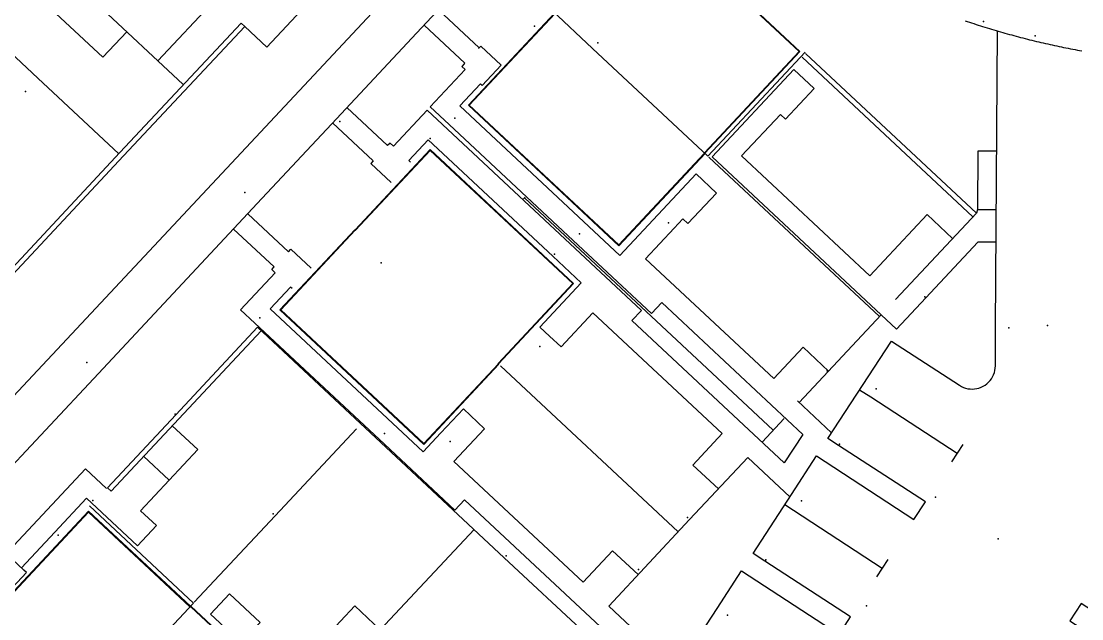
# Model space of a CAD drawing. Extents: x 0 to 368707, y -1 to 358204.
# Drawn here: x 368340.61 to 368386.21, y 357723.2 to 357748.91 of the extents above; entities that cross this region are included whole.
import ezdxf

# ---------------------------------------------------------------- set-up
doc = ezdxf.new("R2010")
doc.units = 0
doc.header["$MEASUREMENT"] = 0
for name, color, linetype in [('3D_LINES', 3, 'Continuous'), ('3D_Points', 1, 'Continuous'), ('PLOTS EXTERNAL LEVEL', 6, 'Continuous'), ('PLOTS FFL', 5, 'Continuous')]:
    doc.layers.add(name, color=color, linetype=linetype)

msp = doc.modelspace()

# ---------------------------------------------------------------- linework, layer by layer
at = {"layer": '3D_LINES'}
for points in [[(368344.811, 357743.203, 53.8), (368341.333, 357746.454, 53.8), (368337.994, 357749.576, 53.8), (368333.561, 357753.72, 53.825), (368328.857, 357758.118, 53.825), (368321.058, 357765.409, 53.65), (368317.638, 357768.607, 53.45)], [(368345.154, 357748.452, 53.8), (368344.129, 357747.357, 53.8), (368340.688, 357750.574, 53.8), (368352.45, 357763.154, 53.9)], [(368361.107, 357755.061, 53.65), (368365.307, 357759.554, 53.676), (368363.828, 357760.936, 53.705), (368363.632, 357761.12, 53.705), (368359.432, 357756.627, 53.75), (368361.107, 357755.061, 53.65), (368333.193, 357725.204, 53.9), (368334.654, 357723.838, 54.1), (368337.086, 357726.439, 53.9), (368343.93, 357733.76, 54.025), (368350.754, 357741.059, 53.9), (368354.171, 357744.714, 53.85), (368357.606, 357748.388, 53.775), (368362.568, 357753.695, 53.65)], [(368346.492, 357747.201, 53.8), (368348.938, 357749.818, 53.75), (368347.696, 357750.98, 53.8), (368348.515, 357751.856, 53.75), (368351.084, 357749.455, 53.75), (368357.216, 357756.014, 53.75), (368358.555, 357757.447, 53.75)], [(368359.432, 357756.627, 53.75), (368351.175, 357747.796, 53.75), (368350.225, 357748.683, 53.75)], [(368347.578, 357746.186, 53.75), (368343.899, 357749.625, 53.8), (368342.443, 357750.986, 53.8), (368345.778, 357754.553, 53.75)], [(368367.618, 357753.837, 53.7), (368366.29, 357752.416, 53.7), (368363.435, 357749.363, 53.7), (368365.175, 357747.736, 53.85), (368370.134, 357743.1, 53.7), (368374.317, 357747.574, 53.405)], [(368360.3, 357747.766, 53.7), (368358.552, 357749.4, 53.775)], [(368336.709, 357734.536, 53.85), (368340.605, 357738.704, 53.835), (368344.859, 357743.255, 53.8), (368350.07, 357748.829, 53.75), (368350.225, 357748.683, 53.75), (368345.015, 357743.11, 53.789), (368336.864, 357734.391, 53.85)], [(368357.937, 357748.743, 53.775), (368359.685, 357747.108, 53.7), (368359.651, 357747.072, 53.7), (368359.549, 357746.962, 53.7), (368359.695, 357746.826, 53.7), (368358.199, 357745.226, 53.7), (368359.01, 357744.468, 53.7), (368364.345, 357739.48, 53.7), (368367.71, 357736.334, 53.7), (368368.147, 357736.801, 53.7), (368374.21, 357731.133, 53.85), (368373.413, 357729.908, 53.9), (368366.868, 357736.027, 53.75), (368367.278, 357736.465, 53.7), (368358.063, 357745.08, 53.7), (368356.613, 357743.529, 53.7), (368356.467, 357743.666, 53.7), (368356.365, 357743.557, 53.7), (368354.617, 357745.191, 53.85)], [(368381.186, 357748.928, 53.43), (368381.28, 357748.896, 53.43), (368381.375, 357748.865, 53.43), (368381.47, 357748.833, 53.43), (368381.565, 357748.802, 53.43), (368381.66, 357748.771, 53.43), (368381.755, 357748.74, 53.43), (368381.85, 357748.71, 53.43), (368381.945, 357748.68, 53.43), (368382.041, 357748.65, 53.43), (368382.136, 357748.621, 53.43), (368382.232, 357748.591, 53.43), (368382.327, 357748.562, 53.43), (368382.423, 357748.534, 53.43), (368382.519, 357748.505, 53.43), (368382.615, 357748.477, 53.43), (368382.711, 357748.449, 53.43), (368382.807, 357748.422, 53.43), (368382.903, 357748.394, 53.43), (368382.999, 357748.367, 53.43), (368383.095, 357748.34, 53.405), (368383.192, 357748.314, 53.405), (368383.288, 357748.288, 53.405), (368383.384, 357748.262, 53.405), (368383.481, 357748.236, 53.405), (368383.578, 357748.211, 53.405), (368383.674, 357748.186, 53.405), (368383.771, 357748.161, 53.405), (368383.868, 357748.136, 53.405), (368383.965, 357748.112, 53.405), (368384.062, 357748.088, 53.405), (368384.159, 357748.064, 53.405), (368384.256, 357748.041, 53.405), (368384.353, 357748.018, 53.405), (368384.451, 357747.995, 53.405), (368384.548, 357747.972, 53.405), (368384.645, 357747.95, 53.405), (368384.743, 357747.928, 53.405), (368384.84, 357747.906, 53.405), (368384.938, 357747.885, 53.405), (368385.035, 357747.863, 53.405), (368385.133, 357747.842, 53.405), (368385.231, 357747.822, 53.405), (368385.329, 357747.801, 53.38), (368385.427, 357747.781, 53.38), (368385.525, 357747.762, 53.38), (368385.623, 357747.742, 53.38), (368385.721, 357747.723, 53.38), (368385.819, 357747.704, 53.38), (368385.917, 357747.685, 53.38), (368386.015, 357747.667, 53.38), (368386.113, 357747.649, 53.38), (368386.212, 357747.631, 53.38)], [(368368.852, 357721.073, 54.15), (368370.532, 357723.652, 54.05), (368371.581, 357725.263, 54), (368375.771, 357722.534, 53.8), (368376.262, 357723.288, 53.8), (368372.581, 357725.685, 54), (368372.072, 357726.017, 54), (368373.723, 357728.552, 53.9), (368374.801, 357730.207, 53.85), (368378.991, 357727.478, 53.75), (368379.482, 357728.232, 53.75), (368375.751, 357730.662, 53.85), (368375.292, 357730.961, 53.85), (368378.02, 357735.151, 53.75), (368380.946, 357733.246, 53.575), (368381.03, 357733.197, 53.575), (368381.118, 357733.156, 53.575), (368381.21, 357733.124, 53.575), (368381.305, 357733.101, 53.575), (368381.401, 357733.088, 53.575), (368381.498, 357733.084, 53.575), (368381.595, 357733.089, 53.575), (368381.691, 357733.104, 53.575), (368381.786, 357733.128, 53.575), (368381.877, 357733.161, 53.575), (368381.965, 357733.203, 53.575), (368382.048, 357733.253, 53.575), (368382.126, 357733.311, 53.575), (368382.199, 357733.377, 53.575), (368382.264, 357733.449, 53.575), (368382.322, 357733.527, 53.575), (368382.372, 357733.61, 53.575), (368382.414, 357733.698, 53.575), (368382.447, 357733.79, 53.575), (368382.471, 357733.884, 53.575), (368382.486, 357733.98, 53.575), (368382.491, 357734.077, 53.575), (368382.502, 357735.721, 53.575), (368382.583, 357748.486, 53.43)], [(368369.626, 357742.337, 53.7), (368370.502, 357741.517, 53.7), (368369.273, 357740.203, 53.7), (368369.054, 357740.407, 53.7), (368369.273, 357740.203, 53.7), (368370.502, 357741.517, 53.7), (368369.626, 357742.337, 53.7), (368366.353, 357738.836, 53.7), (368359.471, 357745.269, 53.7), (368360.352, 357746.211, 53.7), (368360.425, 357746.143, 53.7), (368361.245, 357747.019, 53.7), (368360.368, 357747.839, 53.7), (368360.266, 357747.729, 53.7)], [(368381.527, 357740.498, 53.6), (368374.185, 357747.362, 53.405)], [(368381.674, 357740.655, 53.6), (368374.332, 357747.519, 53.405)], [(368386.678, 357747.55, 53.38), (368386.654, 357743.871, 53.35), (368386.602, 357735.805, 53.475), (368386.563, 357729.588, 53.55), (368393.104, 357725.328, 53.6), (368391.995, 357723.626, 53.6), (368390.375, 357721.138, 53.65), (368386.185, 357723.867, 53.55), (368385.694, 357723.112, 53.55), (368389.884, 357720.384, 53.65), (368388.864, 357718.818, 53.7), (368387.156, 357716.194, 53.8), (368382.966, 357718.923, 53.65), (368382.475, 357718.168, 53.65), (368386.665, 357715.44, 53.8), (368385.6, 357713.805, 53.9), (368383.936, 357711.25, 54), (368379.746, 357713.978, 53.75), (368379.2, 357713.141, 53.75)], [(368382.525, 357739.396, 53.575), (368381.734, 357739.401, 53.6), (368379.501, 357737.012, 53.6), (368378.238, 357735.661, 53.6), (368370.312, 357743.071, 53.7), (368373.823, 357746.827, 53.7), (368374.7, 357746.007, 53.7), (368373.471, 357744.692, 53.7), (368373.252, 357744.897, 53.7), (368371.584, 357743.113, 53.7), (368377.099, 357737.957, 53.6), (368378.328, 357739.272, 53.6), (368379.558, 357740.587, 53.6), (368380.653, 357739.563, 53.6)], [(368354.002, 357744.533, 53.85), (368355.75, 357742.899, 53.85), (368355.648, 357742.789, 53.85), (368356.524, 357741.97, 53.7)], [(368357.344, 357742.847, 53.7), (368357.271, 357742.915, 53.7), (368358.106, 357743.808, 53.7), (368363.46, 357738.802, 53.7), (368364.691, 357737.651, 53.7), (368362.91, 357735.747, 53.75), (368363.326, 357735.358, 53.75), (368363.821, 357734.895, 53.75), (368365.192, 357736.361, 53.75), (368370.75, 357731.166, 53.9), (368369.486, 357729.814, 53.9), (368370.582, 357728.79, 53.9)], [(368374.058, 357732.508, 53.7), (368377.58, 357736.276, 53.6), (368377.512, 357736.202, 53.6), (368370.17, 357743.066, 53.7)], [(368382.55, 357743.311, 53.6), (368381.744, 357743.316, 53.6), (368381.728, 357740.814, 53.6), (368382.534, 357740.809, 53.6)], [(368350.771, 357735.743, 53.7), (368361.382, 357725.823, 54), (368364.853, 357722.579, 54.15), (368365.183, 357722.27, 54.15), (368372.236, 357717.677, 54), (368373.968, 357716.548, 53.9), (368375.652, 357715.452, 53.9), (368378.899, 357713.337, 53.75), (368387.042, 357708.035, 54.35), (368388.241, 357710.549, 54.35), (368390.052, 357714.348, 54.35), (368391.879, 357718.18, 54.35), (368394.356, 357723.375, 54.2), (368395.083, 357724.898, 54.2), (368396.41, 357728.013, 54.05), (368396.61, 357728.484, 53.9), (368398.29, 357732.427, 53.7), (368398.335, 357732.533, 53.7), (368398.433, 357732.763, 53.7), (368398.493, 357742.193, 53.35)], [(368362.281, 357741.341, 53.7), (368362.213, 357741.268, 53.7)], [(368362.247, 357741.305, 53.7), (368372.938, 357731.31, 53.85)], [(368381.728, 357740.814, 53.6), (368381.674, 357740.655, 53.6)], [(368350.349, 357740.626, 53.9), (368352.097, 357738.992, 53.7), (368352.2, 357739.102, 53.9), (368353.076, 357738.282, 53.9)], [(368369.054, 357740.407, 53.7), (368368.677, 357740.005, 53.7), (368367.447, 357738.688, 53.7), (368372.962, 357733.532, 53.7), (368374.225, 357734.883, 53.7), (368375.321, 357733.859, 53.7)], [(368381.674, 357740.655, 53.6), (368378.195, 357736.933, 53.6)], [(368368.32, 357720.227, 54.15), (368359.663, 357728.32, 53.75), (368359.253, 357727.882, 53.75), (368355.998, 357730.925, 53.7), (368350.663, 357735.913, 53.7), (368350.038, 357736.497, 53.7), (368351.526, 357738.088, 53.7), (368351.38, 357738.225, 53.7), (368351.483, 357738.335, 53.7), (368349.735, 357739.969, 53.9)], [(368352.257, 357737.405, 53.7), (368352.184, 357737.474, 53.7), (368351.31, 357736.54, 53.7), (368357.896, 357730.383, 53.75), (368358.658, 357731.198, 53.75), (368359.621, 357732.228, 53.75), (368360.532, 357731.376, 53.75), (368359.217, 357729.969, 53.75), (368364.774, 357724.774, 54), (368366.037, 357726.125, 54), (368367.133, 357725.101, 54)], [(368350.771, 357735.743, 53.7), (368347.256, 357731.983, 53.9), (368344.318, 357728.84, 54.1), (368344.475, 357728.693, 54.1), (368350.928, 357735.596, 53.7)], [(368368.858, 357726.945, 53.9), (368361.22, 357734.085, 53.75)], [(368360.881, 357733.722, 53.75), (368360.881, 357733.722, 53.75)], [(368376.656, 357733.056, 53.75), (368377.135, 357732.744, 53.75), (368380.846, 357730.327, 53.75)], [(368373.985, 357732.576, 53.7), (368375.451, 357731.205, 53.85)], [(368373.409, 357731.814, 53.85), (368372.46, 357730.799, 53.9)], [(368347.104, 357731.506, 53.9), (368348.2, 357730.481, 53.9), (368346.97, 357729.166, 53.9)], [(368355.025, 357731.369, 53.7), (368351.535, 357727.635, 53.85), (368348.053, 357723.911, 54.1)], [(368381.091, 357730.704, 53.75), (368380.6, 357729.95, 53.75)], [(368340.623, 357725.401, 54.25), (368342.054, 357726.931, 54.1), (368343.413, 357728.385, 54.1), (368345.607, 357726.334, 54.1), (368346.426, 357727.211, 54.1), (368345.741, 357727.851, 54.1), (368346.97, 357729.166, 53.9), (368345.875, 357730.191, 53.9)], [(368371.845, 357730.141, 53.9), (368369.349, 357727.471, 53.9), (368365.87, 357723.75, 54)], [(368373.656, 357728.449, 53.9), (368371.845, 357730.141, 53.9)], [(368344.283, 357728.804, 54.1), (368343.37, 357729.657, 54.1), (368336.371, 357722.171, 54.1)], [(368337.282, 357721.359, 54.1), (368341.756, 357717.176, 54.25), (368345.114, 357720.767, 54.25), (368348.019, 357723.874, 54.1), (368343.544, 357728.057, 54.1)], [(368373.436, 357728.112, 53.9), (368377.626, 357725.383, 53.8)], [(368344.292, 357727.564, 54.1), (368344.292, 357727.564, 54.1)], [(368353.096, 357719.572, 54.25), (368356.256, 357722.951, 53.95), (368360.079, 357727.041, 54)], [(368339.146, 357725.139, 54.25), (368340.023, 357724.32, 54.25), (368340.842, 357725.196, 54.25), (368340.733, 357725.299, 54.25), (368339.966, 357726.016, 54.25)], [(368377.872, 357725.76, 53.8), (368377.381, 357725.006, 53.8)], [(368356.05, 357722.731, 53.95), (368354.954, 357723.756, 53.95), (368353.725, 357722.441, 53.95), (368352.496, 357721.126, 54.1), (368350.675, 357722.828, 54.1), (368350.88, 357723.047, 54.1), (368349.565, 357724.277, 54.1), (368348.745, 357723.4, 54.1), (368349.146, 357723.026, 54.1), (368352.319, 357720.059, 54.1), (368345.925, 357713.219, 54.1)], [(368365.87, 357723.75, 54), (368368.459, 357721.329, 54.15), (368369.323, 357720.766, 54.15), (368373.042, 357718.344, 54), (368372.497, 357717.506, 54)]]:
    msp.add_polyline3d(points, dxfattribs=at)
at = {"layer": '3D_Points'}
for p in [(368362.684, 357748.687, 53.7), (368381.982, 357748.899, 53.43), (368384.199, 357748.281, 53.405), (368365.396, 357747.972, 53.85), (368340.804, 357745.888, 53.8), (368354.305, 357744.59, 53.85), (368359.26, 357744.735, 53.7), (368358.193, 357743.863, 53.7), (368350.233, 357741.546, 53.9), (368368.434, 357740.232, 53.7), (368364.609, 357739.762, 53.7), (368356.089, 357738.508, 53.9), (368363.541, 357738.889, 53.7), (368379.453, 357737.057, 53.6), (368350.876, 357736.142, 53.7), (368384.734, 357735.817, 53.525), (368383.073, 357735.717, 53.575), (368362.905, 357734.908, 53.75), (368343.428, 357734.229, 54.025), (368375.257, 357733.869, 53.7), (368377.368, 357733.101, 53.75), (368347.227, 357732.01, 53.9), (368356.225, 357731.169, 53.7), (368359.051, 357730.83, 53.75), (368375.786, 357730.716, 53.85), (368343.695, 357728.294, 54.1), (368374.15, 357728.274, 53.9), (368379.917, 357728.437, 53.75), (368351.445, 357727.719, 53.85), (368369.252, 357727.563, 53.9), (368342.195, 357726.799, 54.1), (368382.615, 357726.64, 53.65), (368361.461, 357725.907, 54), (368372.62, 357725.744, 54), (368367.144, 357725.327, 54), (368376.949, 357723.754, 53.8), (368370.974, 357723.365, 54.05)]:
    msp.add_point(p, dxfattribs=at)
at = {"layer": 'PLOTS EXTERNAL LEVEL'}
for points in [[(368367.639, 357753.639, 53.7), (368374.091, 357747.608, 53.405), (368374.091, 357747.608, 53.405), (368374.091, 357747.607, 53.405), (368370.001, 357743.233, 53.7), (368370, 357743.232, 53.7), (368370, 357743.232, 53.7), (368370, 357743.231, 53.7), (368370, 357743.231, 53.7), (368369.999, 357743.23, 53.7), (368369.999, 357743.23, 53.7), (368369.999, 357743.229, 53.7), (368369.999, 357743.228, 53.7), (368369.999, 357743.228, 53.7), (368369.999, 357743.227, 53.7), (368370, 357743.227, 53.7), (368370, 357743.226, 53.7), (368370, 357743.226, 53.7), (368370, 357743.225, 53.7), (368370.001, 357743.225, 53.7), (368370.001, 357743.224, 53.7), (368370.009, 357743.217, 53.7), (368370.009, 357743.217, 53.7), (368370.009, 357743.217, 53.7), (368366.302, 357739.252, 53.7), (368366.302, 357739.252, 53.7), (368366.302, 357739.252, 53.7), (368359.838, 357745.295, 53.7), (368359.838, 357745.295, 53.7)], [(368359.838, 357745.295, 53.7), (368359.838, 357745.295, 53.7), (368363.545, 357749.26, 53.7)], [(368351.734, 357736.486, 53.7), (368351.734, 357736.486, 53.7), (368354.96, 357739.938, 53.9), (368354.96, 357739.938, 53.9), (368354.961, 357739.938, 53.9), (368354.961, 357739.937, 53.9), (368354.961, 357739.937, 53.9), (368354.962, 357739.937, 53.9), (368354.963, 357739.937, 53.9), (368354.963, 357739.937, 53.9), (368354.964, 357739.937, 53.9), (368354.964, 357739.937, 53.9), (368354.965, 357739.937, 53.9), (368354.966, 357739.938, 53.9), (368354.966, 357739.938, 53.9), (368354.967, 357739.938, 53.9), (368354.967, 357739.938, 53.9), (368354.968, 357739.939, 53.9), (368358.19, 357743.386, 53.7), (368358.19, 357743.386, 53.7), (368358.191, 357743.386, 53.7), (368364.358, 357737.62, 53.7), (368364.358, 357737.62, 53.7), (368364.358, 357737.62, 53.7), (368361.135, 357734.173, 53.75), (368361.135, 357734.173, 53.75), (368361.135, 357734.172, 53.75), (368361.134, 357734.172, 53.75), (368361.134, 357734.171, 53.75), (368361.134, 357734.171, 53.75), (368361.134, 357734.17, 53.75), (368361.134, 357734.169, 53.75), (368361.134, 357734.169, 53.75), (368361.134, 357734.168, 53.75), (368361.134, 357734.168, 53.75), (368361.134, 357734.167, 53.75), (368361.134, 357734.167, 53.75), (368361.134, 357734.166, 53.75), (368361.135, 357734.166, 53.75), (368361.135, 357734.165, 53.75), (368361.136, 357734.165, 53.75), (368361.147, 357734.154, 53.75), (368361.147, 357734.154, 53.75), (368361.147, 357734.154, 53.75), (368357.92, 357730.702, 53.75), (368357.92, 357730.702, 53.75), (368357.92, 357730.702, 53.75), (368351.734, 357736.486, 53.7), (368351.734, 357736.486, 53.7)], [(368358.19, 357743.386, 53.7), (368358.19, 357743.386, 53.7), (368358.19, 357743.386, 53.7), (368358.19, 357743.386, 53.7)], [(368351.734, 357736.486, 53.7), (368351.734, 357736.486, 53.7), (368351.734, 357736.486, 53.7), (368351.734, 357736.486, 53.7)], [(368361.147, 357734.154, 53.75), (368361.147, 357734.154, 53.75), (368361.147, 357734.154, 53.75), (368361.147, 357734.154, 53.75)], [(368337.479, 357721.379, 54.1), (368343.511, 357727.831, 54.1), (368343.511, 357727.831, 54.1), (368343.511, 357727.831, 54.1), (368347.886, 357723.741, 54.1), (368347.886, 357723.741, 54.1), (368347.887, 357723.74, 54.1), (368347.887, 357723.74, 54.1), (368347.888, 357723.74, 54.1), (368347.888, 357723.74, 54.1), (368347.889, 357723.739, 54.1), (368347.89, 357723.739, 54.1), (368347.89, 357723.739, 54.1), (368347.891, 357723.739, 54.1), (368347.891, 357723.74, 54.1), (368347.892, 357723.74, 54.1), (368347.892, 357723.74, 54.1), (368347.893, 357723.74, 54.1), (368347.893, 357723.74, 54.1), (368347.894, 357723.741, 54.1), (368347.894, 357723.741, 54.1), (368347.901, 357723.749, 54.1), (368347.902, 357723.749, 54.1), (368347.902, 357723.749, 54.1), (368351.866, 357720.042, 54.1)]]:
    msp.add_polyline3d(points, dxfattribs=at)
at = {"layer": 'PLOTS FFL'}
for points in [[(368367.64, 357753.604, 53.85), (368374.055, 357747.606, 53.85), (368369.983, 357743.25, 53.85), (368369.982, 357743.249, 53.85), (368369.981, 357743.248, 53.85), (368369.98, 357743.247, 53.85), (368369.98, 357743.246, 53.85), (368369.978, 357743.244, 53.85), (368369.978, 357743.243, 53.85), (368369.977, 357743.241, 53.85), (368369.977, 357743.241, 53.85), (368369.976, 357743.238, 53.85), (368369.976, 357743.238, 53.85), (368369.975, 357743.235, 53.85), (368369.975, 357743.235, 53.85), (368369.974, 357743.232, 53.85), (368369.974, 357743.232, 53.85), (368369.974, 357743.229, 53.85), (368369.974, 357743.229, 53.85), (368369.974, 357743.226, 53.85), (368369.974, 357743.226, 53.85), (368369.975, 357743.223, 53.85), (368369.975, 357743.223, 53.85), (368369.975, 357743.22, 53.85), (368369.976, 357743.22, 53.85), (368369.976, 357743.219, 53.85), (368366.301, 357739.288, 53.85), (368359.874, 357745.296, 53.85)], [(368359.874, 357745.296, 53.85), (368363.563, 357749.243, 53.85)], [(368351.769, 357736.487, 53.9), (368354.972, 357739.913, 53.9), (368354.974, 357739.914, 53.9), (368354.974, 357739.914, 53.9), (368354.977, 357739.915, 53.9), (368354.977, 357739.915, 53.9), (368354.98, 357739.917, 53.9), (368354.98, 357739.917, 53.9), (368354.982, 357739.918, 53.9), (368354.983, 357739.919, 53.9), (368354.985, 357739.921, 53.9), (368354.985, 357739.921, 53.9), (368354.986, 357739.922, 53.9), (368358.192, 357743.351, 53.9), (368364.323, 357737.619, 53.9), (368361.117, 357734.19, 53.9), (368361.116, 357734.189, 53.9), (368361.116, 357734.189, 53.9), (368361.114, 357734.187, 53.9), (368361.114, 357734.186, 53.9), (368361.113, 357734.184, 53.9), (368361.112, 357734.184, 53.9), (368361.111, 357734.182, 53.9), (368361.111, 357734.181, 53.9), (368361.11, 357734.179, 53.9), (368361.11, 357734.178, 53.9), (368361.109, 357734.176, 53.9), (368361.109, 357734.175, 53.9), (368361.109, 357734.173, 53.9), (368361.109, 357734.172, 53.9), (368361.109, 357734.17, 53.9), (368361.109, 357734.169, 53.9), (368361.109, 357734.167, 53.9), (368361.109, 357734.166, 53.9), (368361.109, 357734.164, 53.9), (368361.109, 357734.163, 53.9), (368361.11, 357734.161, 53.9), (368361.11, 357734.16, 53.9), (368361.111, 357734.158, 53.9), (368361.111, 357734.157, 53.9), (368361.112, 357734.155, 53.9), (368361.112, 357734.155, 53.9), (368361.113, 357734.154, 53.9), (368357.919, 357730.738, 53.9), (368351.769, 357736.487, 53.9)], [(368358.19, 357743.386, 53.9), (368358.19, 357743.386, 53.9), (368358.19, 357743.386, 53.9), (368358.19, 357743.386, 53.9)], [(368351.734, 357736.486, 53.9), (368351.734, 357736.486, 53.9), (368351.734, 357736.486, 53.9), (368351.734, 357736.486, 53.9)], [(368361.147, 357734.154, 53.9), (368361.147, 357734.154, 53.9), (368361.147, 357734.154, 53.9), (368361.147, 357734.154, 53.9)], [(368337.515, 357721.38, 54.25), (368343.512, 357727.796, 54.25), (368347.869, 357723.723, 54.25), (368347.87, 357723.722, 54.25), (368347.87, 357723.722, 54.25), (368347.872, 357723.72, 54.25), (368347.873, 357723.72, 54.25), (368347.875, 357723.718, 54.25), (368347.875, 357723.718, 54.25), (368347.877, 357723.717, 54.25), (368347.878, 357723.717, 54.25), (368347.88, 357723.716, 54.25), (368347.881, 357723.716, 54.25), (368347.883, 357723.715, 54.25), (368347.884, 357723.715, 54.25), (368347.886, 357723.715, 54.25), (368347.887, 357723.715, 54.25), (368347.889, 357723.714, 54.25), (368347.89, 357723.714, 54.25), (368347.892, 357723.714, 54.25), (368347.893, 357723.715, 54.25), (368347.895, 357723.715, 54.25), (368347.896, 357723.715, 54.25), (368347.898, 357723.715, 54.25), (368347.899, 357723.716, 54.25), (368347.9, 357723.716, 54.25), (368351.831, 357720.041, 54.25)]]:
    msp.add_polyline3d(points, dxfattribs=at)

doc.saveas('drawing.dxf')
